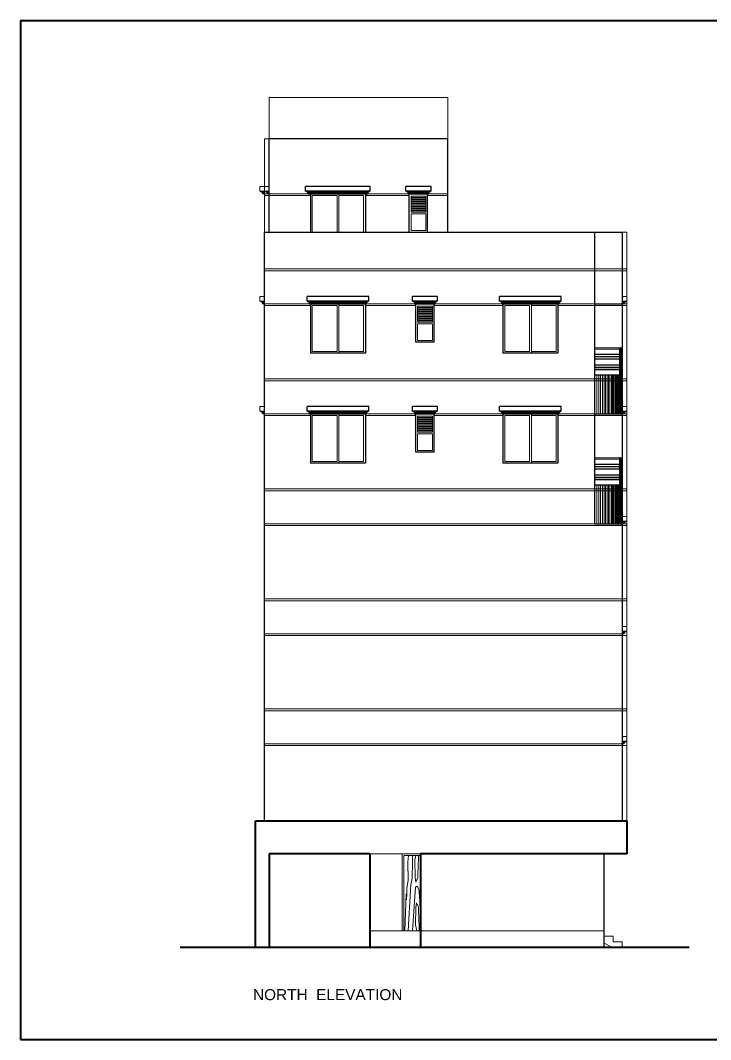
# Model space of a CAD drawing. Extents: x 56989 to 126435, y -562 to 4241.
# Drawn here: x 59458 to 60211, y 1133 to 2245 of the extents above; entities that cross this region are included whole.
import ezdxf
from ezdxf.enums import TextEntityAlignment as Align

# ---------------------------------------------------------------- set-up
doc = ezdxf.new("R2010")
doc.units = 0
doc.header["$MEASUREMENT"] = 0
for name, color, linetype, lineweight in [('cloumn', 1, 'CONTINUOUS', 30), ('COLOUM', 1, 'CONTINUOUS', 25), ('COLUMN', 10, 'CONTINUOUS', 25), ('DIM', 7, 'CONTINUOUS', 9), ('HASH', 253, 'CONTINUOUS', 9), ('HASH-1', 120, 'CONTINUOUS', 9), ('hatch', 8, 'CONTINUOUS', 9), ('L COL', 1, 'CONTINUOUS', 30), ('OUT-L', 3, 'CONTINUOUS', 15), ('RAIL', 14, 'CONTINUOUS', 13), ('RAILL', 14, 'CONTINUOUS', 9), ('SHEET', 184, 'CONTINUOUS', 40), ('TEXT', 5, 'CONTINUOUS', 15), ('WALL', 32, 'CONTINUOUS', 25), ('wall2', 250, 'CONTINUOUS', 9), ('WIMDOW', 4, 'CONTINUOUS', 9)]:
    doc.layers.add(name, color=color, linetype=linetype, lineweight=lineweight)
for name, color, linetype, lineweight, true_color in [('DOOR', 7, 'CONTINUOUS', 9, 0x6cf631), ('L WALL', 7, 'CONTINUOUS', 13, 0x424242), ('L-WALL', 7, 'CONTINUOUS', 13, 0x8f8f8f)]:
    doc.layers.add(name, color=color, linetype=linetype, lineweight=lineweight, true_color=true_color)
doc.styles.add('ARIAL', font='arial.ttf', dxfattribs={"width": 0.75})

msp = doc.modelspace()

# ---------------------------------------------------------------- linework, layer by layer
at = {"layer": 'cloumn', "ltscale": 50}
for p, q in [((60084.4, 2014.2), (60084.4, 1696.2)), ((60084.4, 1696.2), (60114.4, 1696.2)), ((60114.4, 1696.2), (60114.4, 1372.2))]:
    msp.add_line(p, q, dxfattribs=at)
at = {"layer": 'COLOUM', "ltscale": 0.25}
for p, q in [((59839.6, 2064.2), (59769.2, 2064.2)), ((59769.2, 2059.2), (59769.2, 2064.2)), ((59839.6, 2059.2), (59769.2, 2059.2)), ((59770.2, 2058.2), (59770.2, 2059.2)), ((59838.6, 2058.2), (59770.2, 2058.2)), ((59836.9, 2057.2), (59771.9, 2057.2)), ((59771.9, 2056.2), (59771.9, 2057.2)), ((59836.9, 2056.2), (59836.9, 2057.2)), ((59838.6, 2058.2), (59838.6, 2059.2)), ((59839.6, 2059.2), (59839.6, 2064.2)), ((59878.5, 2059.2), (59878.5, 2064.2)), ((59906, 2064.2), (59878.5, 2064.2)), ((59906, 2059.2), (59878.5, 2059.2)), ((59879.5, 2058.2), (59879.5, 2059.2)), ((59904.9, 2058.2), (59879.5, 2058.2)), ((59881.3, 2056.2), (59881.3, 2057.2)), ((59903.2, 2057.2), (59881.3, 2057.2)), ((59903.2, 2056.2), (59903.2, 2057.2)), ((59904.9, 2058.2), (59904.9, 2059.2)), ((59906, 2059.2), (59906, 2064.2)), ((59771.9, 2056.2), (59836.9, 2056.2)), ((59881.3, 2056.2), (59882.2, 2056.2)), ((59882.2, 2056.2), (59903.2, 2056.2)), ((60111.4, 1888.2), (60114.4, 1888.2)), ((60111.4, 1888.2), (60111.4, 1858.2)), ((60114.4, 1888.2), (60114.4, 1816.2)), ((60111.4, 1858.2), (60084.4, 1858.2)), ((60111.4, 1768.2), (60114.4, 1768.2)), ((60111.4, 1768.2), (60111.4, 1738.2)), ((60114.4, 1768.2), (60114.4, 1696.2)), ((60111.4, 1738.2), (60084.4, 1738.2))]:
    msp.add_line(p, q, dxfattribs=at)
at = {"layer": 'COLOUM', "ltscale": 50}
for p, q in [((60084.4, 2014.2), (60114.4, 2014.2)), ((60114.4, 2014.2), (60114.4, 1936.2)), ((60084.4, 1936.2), (60114.4, 1936.2)), ((60084.4, 1816.2), (60114.4, 1816.2))]:
    msp.add_line(p, q, dxfattribs=at)
at = {"layer": 'COLOUM', "ltscale": 0.25}
for centre, start, end in [((59772, 2058.2), 179.6745, 263.1037), ((59836.8, 2058.2), 276.8963, 0.3255), ((59881.4, 2058.2), 179.6745, 263.1037), ((59903.1, 2058.2), 276.8963, 0.3255)]:
    msp.add_arc(centre, 1, start, end, dxfattribs=at)
at = {"layer": 'COLUMN', "ltscale": 0.25}
for p, q in [((59924.4, 2116.2), (59729.4, 2116.2)), ((59729.4, 2014.2), (59729.4, 2116.2)), ((59924.4, 2014.2), (59924.4, 2116.2))]:
    msp.add_line(p, q, dxfattribs=at)
at = {"layer": 'DIM', "ltscale": 30}
for p, q in [((60084.4, 1888.2), (60111.6, 1888.2)), ((60084.4, 1768.2), (60111.6, 1768.2))]:
    msp.add_line(p, q, dxfattribs=at)
at = {"layer": 'DOOR', "ltscale": 10}
for p, q in [((60084.4, 1881.2), (60111.4, 1881.2)), ((60084.4, 1880.7), (60111.4, 1880.7)), ((60084.4, 1878.7), (60111.4, 1878.7)), ((60084.4, 1878.2), (60111.4, 1878.2)), ((60084.4, 1876.2), (60111.4, 1876.2)), ((60084.4, 1875.7), (60111.4, 1875.7)), ((60084.4, 1869.7), (60111.4, 1869.7)), ((60084.4, 1869.2), (60111.4, 1869.2)), ((60084.4, 1867.2), (60111.4, 1867.2)), ((60084.4, 1866.7), (60111.4, 1866.7)), ((60084.4, 1864.7), (60111.4, 1864.7)), ((60084.4, 1864.2), (60111.4, 1864.2)), ((60084.4, 1761.2), (60111.4, 1761.2)), ((60084.4, 1760.7), (60111.4, 1760.7)), ((60084.4, 1758.7), (60111.4, 1758.7)), ((60084.4, 1758.2), (60111.4, 1758.2)), ((60084.4, 1756.2), (60111.4, 1756.2)), ((60084.4, 1755.7), (60111.4, 1755.7)), ((60084.4, 1749.7), (60111.4, 1749.7)), ((60084.4, 1749.2), (60111.4, 1749.2)), ((60084.4, 1747.2), (60111.4, 1747.2)), ((60084.4, 1746.7), (60111.4, 1746.7)), ((60084.4, 1744.7), (60111.4, 1744.7)), ((60084.4, 1744.2), (60111.4, 1744.2))]:
    msp.add_line(p, q, dxfattribs=at)
at = {"layer": 'HASH', "ltscale": 0.25}
for p, q in [((60111.7, 1888.2), (60111.7, 1816.2)), ((60112.2, 1888.2), (60112.2, 1816.2)), ((60112.7, 1888.2), (60112.7, 1816.2)), ((60113.2, 1888.2), (60113.2, 1816.2)), ((60113.7, 1888.2), (60113.7, 1816.2)), ((60113.9, 1888.2), (60113.9, 1816.2)), ((60114.2, 1888.2), (60114.2, 1816.2)), ((60086.9, 1858.2), (60086.9, 1816.2)), ((60088.9, 1858.2), (60088.9, 1816.2)), ((60090.9, 1858.2), (60090.9, 1816.2)), ((60090.9, 1858.2), (60090.9, 1816.2)), ((60092.9, 1858.2), (60092.9, 1816.2)), ((60094.7, 1858.2), (60094.7, 1816.2)), ((60096.4, 1858.2), (60096.4, 1816.2)), ((60098.2, 1858.2), (60098.2, 1816.2)), ((60099.7, 1858.2), (60099.7, 1816.2)), ((60101.2, 1858.2), (60101.2, 1816.2)), ((60102.7, 1858.2), (60102.7, 1816.2)), ((60103.9, 1858.2), (60103.9, 1816.2)), ((60105.2, 1858.2), (60105.2, 1816.2)), ((60106.4, 1858.2), (60106.4, 1816.2)), ((60107.4, 1858.2), (60107.4, 1816.2)), ((60108.4, 1858.2), (60108.4, 1816.2)), ((60109.4, 1858.2), (60109.4, 1816.2)), ((60110.2, 1858.2), (60110.2, 1816.2)), ((60110.9, 1858.2), (60110.9, 1816.2)), ((60111.7, 1768.2), (60111.7, 1696.2)), ((60112.2, 1768.2), (60112.2, 1696.2)), ((60112.7, 1768.2), (60112.7, 1696.2)), ((60113.2, 1768.2), (60113.2, 1696.2)), ((60113.7, 1768.2), (60113.7, 1696.2)), ((60113.9, 1768.2), (60113.9, 1696.2)), ((60114.2, 1768.2), (60114.2, 1696.2)), ((60086.9, 1738.2), (60086.9, 1696.2)), ((60088.9, 1738.2), (60088.9, 1696.2)), ((60090.9, 1738.2), (60090.9, 1696.2)), ((60090.9, 1738.2), (60090.9, 1696.2)), ((60092.9, 1738.2), (60092.9, 1696.2)), ((60094.7, 1738.2), (60094.7, 1696.2)), ((60096.4, 1738.2), (60096.4, 1696.2)), ((60098.2, 1738.2), (60098.2, 1696.2)), ((60099.7, 1738.2), (60099.7, 1696.2)), ((60101.2, 1738.2), (60101.2, 1696.2)), ((60102.7, 1738.2), (60102.7, 1696.2)), ((60103.9, 1738.2), (60103.9, 1696.2)), ((60105.2, 1738.2), (60105.2, 1696.2)), ((60106.4, 1738.2), (60106.4, 1696.2)), ((60107.4, 1738.2), (60107.4, 1696.2)), ((60108.4, 1738.2), (60108.4, 1696.2)), ((60109.4, 1738.2), (60109.4, 1696.2)), ((60110.2, 1738.2), (60110.2, 1696.2)), ((60110.9, 1738.2), (60110.9, 1696.2))]:
    msp.add_line(p, q, dxfattribs=at)
at = {"layer": 'HASH-1'}
for p, q in [((60114.4, 2014.2), (60119.4, 2014.2)), ((60119.4, 1944.2), (60119.4, 2014.2)), ((60119.4, 1824.2), (60119.4, 1939.2)), ((60119.4, 1704.2), (60119.4, 1819.2)), ((60119.4, 1584.2), (60119.4, 1699.2)), ((60119.4, 1464.2), (60119.4, 1579.2)), ((60119.4, 1459.2), (60119.4, 1372.2))]:
    msp.add_line(p, q, dxfattribs=at)
at = {"layer": 'hatch', "elevation": 0}
for points in [[(59881.5, 1334.2), (59880.6, 1326.9), (59880.9, 1307.2), (59879.6, 1298.6), (59879.6, 1292.7), (59879.2, 1285.8), (59879, 1292.5), (59877.5, 1252.2)], [(59881, 1252.2), (59883.7, 1296.6), (59884, 1302.4), (59885.3, 1309.4), (59885.7, 1327.1), (59885.7, 1334.2)], [(59889.4, 1334.2), (59888.4, 1329.4), (59888.6, 1310.8), (59888.9, 1307.7), (59889.5, 1305.3), (59889.5, 1305.3), (59891.7, 1310.2), (59892, 1325.7), (59892.3, 1328.3), (59892.3, 1334.2)], [(59885.9, 1252.2), (59889, 1299.8), (59890.7, 1300.9), (59890.7, 1300.9), (59892.8, 1297.5), (59893.3, 1290.6), (59893.3, 1290.6), (59894.4, 1267.4)], [(59890.5, 1252.2), (59889.1, 1258.6), (59889.3, 1277.2), (59889.6, 1280.4), (59890.2, 1282.7), (59890.2, 1282.7), (59892.4, 1277.9), (59892.7, 1262.4), (59893, 1259.7), (59893, 1252.2)]]:
    msp.add_lwpolyline(points, dxfattribs=at)
at = {"layer": 'L COL', "ltscale": 0.25}
for p, q in [((59724.4, 2014.2), (60084.4, 2014.2)), ((59838.1, 1944.2), (59770.7, 1944.2)), ((59770.7, 1939.2), (59770.7, 1944.2)), ((59838.1, 1939.2), (59770.7, 1939.2)), ((59771.7, 1938.2), (59771.7, 1939.2)), ((59837.1, 1938.2), (59771.7, 1938.2)), ((59835.4, 1937.2), (59773.4, 1937.2)), ((59773.4, 1936.2), (59773.4, 1937.2)), ((59773.4, 1936.2), (59835.4, 1936.2)), ((59835.4, 1936.2), (59835.4, 1937.2)), ((59837.1, 1938.2), (59837.1, 1939.2)), ((59838.1, 1939.2), (59838.1, 1944.2)), ((59885.6, 1939.2), (59885.6, 1944.2)), ((59913.1, 1944.2), (59885.6, 1944.2)), ((59913.1, 1939.2), (59885.6, 1939.2)), ((59886.7, 1938.2), (59886.7, 1939.2)), ((59912.1, 1938.2), (59886.7, 1938.2)), ((59888.4, 1936.2), (59888.4, 1937.2)), ((59910.3, 1937.2), (59888.4, 1937.2)), ((59888.4, 1936.2), (59910.3, 1936.2)), ((59910.3, 1936.2), (59910.3, 1937.2)), ((59912.1, 1938.2), (59912.1, 1939.2)), ((59913.1, 1939.2), (59913.1, 1944.2)), ((60048.1, 1944.2), (59980.7, 1944.2)), ((59980.7, 1939.2), (59980.7, 1944.2)), ((60048.1, 1939.2), (59980.7, 1939.2)), ((59981.7, 1938.2), (59981.7, 1939.2)), ((60047.1, 1938.2), (59981.7, 1938.2)), ((60045.4, 1937.2), (59983.4, 1937.2)), ((59983.4, 1936.2), (59983.4, 1937.2)), ((59983.4, 1936.2), (60045.4, 1936.2)), ((60045.4, 1936.2), (60045.4, 1937.2)), ((60047.1, 1938.2), (60047.1, 1939.2)), ((60048.1, 1939.2), (60048.1, 1944.2)), ((59838.1, 1824.2), (59770.7, 1824.2)), ((59770.7, 1819.2), (59770.7, 1824.2)), ((59838.1, 1819.2), (59838.1, 1824.2)), ((59885.6, 1819.2), (59885.6, 1824.2)), ((59913.1, 1824.2), (59885.6, 1824.2)), ((59913.1, 1819.2), (59913.1, 1824.2)), ((60048.1, 1824.2), (59980.7, 1824.2)), ((59980.7, 1819.2), (59980.7, 1824.2)), ((60048.1, 1819.2), (60048.1, 1824.2)), ((59838.1, 1819.2), (59770.7, 1819.2)), ((59771.7, 1818.2), (59771.7, 1819.2)), ((59837.1, 1818.2), (59771.7, 1818.2)), ((59835.4, 1817.2), (59773.4, 1817.2)), ((59773.4, 1816.2), (59773.4, 1817.2)), ((59773.4, 1816.2), (59835.4, 1816.2)), ((59835.4, 1816.2), (59835.4, 1817.2)), ((59837.1, 1818.2), (59837.1, 1819.2)), ((59913.1, 1819.2), (59885.6, 1819.2)), ((59886.7, 1818.2), (59886.7, 1819.2)), ((59912.1, 1818.2), (59886.7, 1818.2)), ((59888.4, 1816.2), (59888.4, 1817.2)), ((59910.3, 1817.2), (59888.4, 1817.2)), ((59888.4, 1816.2), (59910.3, 1816.2)), ((59910.3, 1816.2), (59910.3, 1817.2)), ((59912.1, 1818.2), (59912.1, 1819.2)), ((60048.1, 1819.2), (59980.7, 1819.2)), ((59981.7, 1818.2), (59981.7, 1819.2)), ((60047.1, 1818.2), (59981.7, 1818.2)), ((60045.4, 1817.2), (59983.4, 1817.2)), ((59983.4, 1816.2), (59983.4, 1817.2)), ((59983.4, 1816.2), (60045.4, 1816.2)), ((60045.4, 1816.2), (60045.4, 1817.2)), ((60047.1, 1818.2), (60047.1, 1819.2))]:
    msp.add_line(p, q, dxfattribs=at)
at = {"layer": 'L COL', "ltscale": 50}
msp.add_line((59724.4, 1372.2), (59724.4, 2014.2), dxfattribs=at)
at = {"layer": 'L COL', "ltscale": 0.25}
for centre, start, end in [((59773.5, 1938.2), 179.6745, 263.1037), ((59835.3, 1938.2), 276.8963, 0.3255), ((59888.5, 1938.2), 179.6745, 263.1037), ((59910.2, 1938.2), 276.8963, 0.3255), ((59983.5, 1938.2), 179.6745, 263.1037), ((60045.3, 1938.2), 276.8963, 0.3255), ((59773.5, 1818.2), 179.6745, 263.1037), ((59835.3, 1818.2), 276.8963, 0.3255), ((59888.5, 1818.2), 179.6745, 263.1037), ((59910.2, 1818.2), 276.8963, 0.3255), ((59983.5, 1818.2), 179.6745, 263.1037), ((60045.3, 1818.2), 276.8963, 0.3255)]:
    msp.add_arc(centre, 1, start, end, dxfattribs=at)
at = {"layer": 'L WALL', "ltscale": 50}
for p, q in [((59773.4, 2056.2), (59724.4, 2056.2)), ((59774.4, 2054.2), (59724.4, 2054.2)), ((59882.2, 2054.2), (59834.4, 2054.2)), ((59881.3, 2056.2), (59835.4, 2056.2)), ((59924.4, 2054.2), (59902.2, 2054.2)), ((59924.4, 2056.2), (59903.2, 2056.2)), ((60119.4, 1974.2), (59724.4, 1974.2)), ((60119.4, 1972.2), (59724.4, 1972.2)), ((59773.4, 1936.2), (59724.4, 1936.2)), ((59888.4, 1936.2), (59835.4, 1936.2)), ((59983.4, 1936.2), (59910.3, 1936.2)), ((60084.4, 1936.2), (60045.4, 1936.2)), ((60116.7, 1936.2), (60119.4, 1936.2)), ((59774.4, 1934.2), (59724.4, 1934.2)), ((59889.4, 1934.2), (59834.4, 1934.2)), ((59984.4, 1934.2), (59909.4, 1934.2)), ((60119.4, 1934.2), (60044.4, 1934.2)), ((60119.4, 1854.2), (59724.4, 1854.2)), ((60119.4, 1852.2), (59724.4, 1852.2)), ((59773.4, 1816.2), (59724.4, 1816.2)), ((59774.4, 1814.2), (59724.4, 1814.2)), ((59889.4, 1814.2), (59834.4, 1814.2)), ((59888.4, 1816.2), (59835.4, 1816.2)), ((59984.4, 1814.2), (59909.4, 1814.2)), ((59983.4, 1816.2), (59910.3, 1816.2)), ((60119.4, 1814.2), (60044.4, 1814.2)), ((60084.4, 1816.2), (60045.4, 1816.2)), ((60116.7, 1816.2), (60119.4, 1816.2)), ((60119.4, 1734.2), (59724.4, 1734.2)), ((60119.4, 1732.2), (59724.4, 1732.2)), ((60084.4, 1696.2), (59724.4, 1696.2)), ((60119.4, 1694.2), (59724.4, 1694.2)), ((60116.7, 1696.2), (60119.4, 1696.2)), ((60119.4, 1614.2), (59724.4, 1614.2)), ((60119.4, 1612.2), (59724.4, 1612.2)), ((60114.4, 1576.2), (59724.4, 1576.2)), ((60119.4, 1574.2), (59724.4, 1574.2)), ((60119.4, 1494.2), (59724.4, 1494.2)), ((60119.4, 1492.2), (59724.4, 1492.2)), ((60114.4, 1456.2), (59724.4, 1456.2)), ((60119.4, 1454.2), (59724.4, 1454.2)), ((60094.6, 1246.2), (60104.6, 1246.2)), ((60104.6, 1240.2), (60104.6, 1246.2)), ((60104.6, 1240.2), (60114.6, 1240.2)), ((60114.6, 1240.2), (60114.6, 1234.2))]:
    msp.add_line(p, q, dxfattribs=at)
at = {"layer": 'L WALL'}
msp.add_line((59839.4, 1252.2), (60094.6, 1252.2), dxfattribs=at)
at = {"layer": 'L-WALL', "ltscale": 0.25}
for p, q in [((59724.4, 2064.2), (59719.4, 2064.2)), ((59719.4, 2059.2), (59719.4, 2064.2)), ((59724.4, 2059.2), (59719.4, 2059.2)), ((59720.4, 2058.2), (59720.4, 2059.2)), ((59724.4, 2058.2), (59720.4, 2058.2)), ((59724.4, 2057.2), (59722.1, 2057.2)), ((59722.1, 2056.2), (59722.1, 2057.2)), ((59729.4, 2064.2), (59724.4, 2064.2)), ((59724.4, 2059.2), (59724.4, 2064.2)), ((59729.4, 2059.2), (59724.4, 2059.2)), ((59725.4, 2058.2), (59725.4, 2059.2)), ((59729.4, 2058.2), (59725.4, 2058.2)), ((59729.4, 2057.2), (59727.1, 2057.2)), ((59727.1, 2056.2), (59727.1, 2057.2)), ((59722.1, 2056.2), (59724.4, 2056.2)), ((59727.1, 2056.2), (59729.4, 2056.2)), ((59719.4, 1944.2), (59719.4, 1939.2)), ((59719.4, 1939.2), (59724.4, 1939.2)), ((59720.4, 1938.2), (59724.4, 1938.2)), ((59722.1, 1937.2), (59724.4, 1937.2)), ((59724.4, 1936.2), (59722.1, 1936.2)), ((60119.4, 1939.2), (60114.4, 1939.2)), ((60118.4, 1938.2), (60114.4, 1938.2)), ((60116.7, 1937.2), (60114.4, 1937.2)), ((60114.4, 1936.2), (60116.7, 1936.2)), ((60119.4, 1944.2), (60119.4, 1939.2)), ((59719.4, 1824.2), (59719.4, 1819.2)), ((60119.4, 1824.2), (60119.4, 1819.2)), ((59719.4, 1819.2), (59724.4, 1819.2)), ((59720.4, 1818.2), (59724.4, 1818.2)), ((59722.1, 1817.2), (59724.4, 1817.2)), ((59724.4, 1816.2), (59722.1, 1816.2)), ((60119.4, 1819.2), (60114.4, 1819.2)), ((60118.4, 1818.2), (60114.4, 1818.2)), ((60116.7, 1817.2), (60114.4, 1817.2)), ((60114.4, 1816.2), (60116.7, 1816.2)), ((60119.4, 1704.2), (60119.4, 1699.2)), ((60119.4, 1699.2), (60114.4, 1699.2)), ((60118.4, 1698.2), (60114.4, 1698.2)), ((60116.7, 1697.2), (60114.4, 1697.2)), ((60114.4, 1696.2), (60116.7, 1696.2)), ((60119.4, 1579.2), (60114.4, 1579.2)), ((60119.4, 1584.2), (60119.4, 1579.2)), ((60118.4, 1578.2), (60114.4, 1578.2)), ((60116.7, 1577.2), (60114.4, 1577.2)), ((60114.4, 1576.2), (60116.7, 1576.2)), ((60119.4, 1459.2), (60114.4, 1459.2)), ((60118.4, 1458.2), (60114.4, 1458.2)), ((60116.7, 1457.2), (60114.4, 1457.2)), ((60119.4, 1464.2), (60119.4, 1459.2)), ((60114.4, 1456.2), (60116.7, 1456.2))]:
    msp.add_line(p, q, dxfattribs=at)
at = {"layer": 'L-WALL', "ltscale": 50}
for p, q in [((59719.4, 1944.2), (59724.4, 1944.2)), ((59720.4, 1938.2), (59720.4, 1939.2)), ((59722.1, 1937.2), (59722.1, 1936.2)), ((60119.4, 1944.2), (60114.4, 1944.2)), ((60116.7, 1937.2), (60116.7, 1936.2)), ((60118.4, 1938.2), (60118.4, 1939.2)), ((59719.4, 1824.2), (59724.4, 1824.2)), ((60119.4, 1824.2), (60114.4, 1824.2)), ((59720.4, 1818.2), (59720.4, 1819.2)), ((59722.1, 1817.2), (59722.1, 1816.2)), ((60116.7, 1817.2), (60116.7, 1816.2)), ((60118.4, 1818.2), (60118.4, 1819.2)), ((60119.4, 1704.2), (60114.4, 1704.2)), ((60116.7, 1697.2), (60116.7, 1696.2)), ((60118.4, 1698.2), (60118.4, 1699.2)), ((60119.4, 1584.2), (60114.4, 1584.2)), ((60118.4, 1578.2), (60118.4, 1579.2)), ((60116.7, 1577.2), (60116.7, 1576.2)), ((60119.4, 1464.2), (60114.4, 1464.2)), ((60116.7, 1457.2), (60116.7, 1456.2)), ((60118.4, 1458.2), (60118.4, 1459.2))]:
    msp.add_line(p, q, dxfattribs=at)
at = {"layer": 'L-WALL', "ltscale": 0.25}
for centre, start, end in [((59722.3, 2058.2), 179.6745, 263.1037), ((59727.3, 2058.2), 179.6745, 263.1037), ((59722.3, 1938.2), 179.6745, 263.1037), ((60116.6, 1938.2), 276.8963, 0.3255), ((59722.3, 1818.2), 179.6745, 263.1037), ((60116.6, 1818.2), 276.8963, 0.3255), ((60116.6, 1698.2), 276.8963, 0.3255), ((60116.6, 1578.2), 276.8963, 0.3255), ((60116.6, 1458.2), 276.8963, 0.3255)]:
    msp.add_arc(centre, 1, start, end, dxfattribs=at)
at = {"layer": 'OUT-L', "ltscale": 50}
for p in [(59729.4, 2116.2), (59724.4, 2014.2)]:
    msp.add_line(p, (59724.4, 2116.2), dxfattribs=at)
at = {"layer": 'RAIL', "ltscale": 50}
msp.add_line((60102.9, 1234.2), (60094.6, 1239.2), dxfattribs=at)
at = {"layer": 'RAILL', "linetype": 'ByBlock', "ltscale": 0.25}
for p, q in [((59729.4, 2161.2), (59924.4, 2161.2)), ((59729.4, 2116.2), (59729.4, 2161.2)), ((59924.4, 2161.2), (59924.4, 2116.2))]:
    msp.add_line(p, q, dxfattribs=at)
at = {"layer": 'RAILL', "ltscale": 10}
for p, q in [((60111.4, 1888.2, 138), (60084.4, 1888.2, 62.1)), ((60111.4, 1886.8, 234.6), (60084.4, 1886.8, 132.5)), ((60111.4, 1768.2, 138), (60084.4, 1768.2, 62.1)), ((60111.4, 1766.8, 234.6), (60084.4, 1766.8, 132.5))]:
    msp.add_line(p, q, dxfattribs=at)
at = {"layer": 'SHEET', "linetype": 'Continuous'}
for p, q in [((59458, 2245.4), (59458, 1133.4)), ((59458, 2245.4), (60963.9, 2245.4)), ((59458, 1133.4), (60963.9, 1133.4)), ((59458, 1133.4), (60963.9, 1133.4))]:
    msp.add_line(p, q, dxfattribs=at)
at = {"layer": 'SHEET', "ltscale": 0.25}
for p, q in [((59714.4, 1234.2), (59714.4, 1372.2)), ((59714.4, 1372.2), (60119.4, 1372.2)), ((60119.4, 1372.2), (60119.4, 1336.2)), ((59839.4, 1336.2), (59729.4, 1336.2)), ((59729.4, 1336.2), (59729.4, 1234.2)), ((59839.4, 1336.2), (59839.4, 1234.2)), ((60119.4, 1336.2), (59894.4, 1336.2)), ((59894.4, 1336.2), (59894.4, 1234.2))]:
    msp.add_line(p, q, dxfattribs=at)
at = {"layer": 'SHEET', "ltscale": 30}
msp.add_line((59632.4, 1234.2), (60187.7, 1234.2), dxfattribs=at)
at = {"layer": 'WALL'}
for p, q in [((59774.4, 2056.2), (59774.4, 2014.2)), ((59834.4, 2056.2), (59834.4, 2014.2)), ((59882.2, 2014.2), (59882.2, 2056.2)), ((59902.2, 2014.2), (59902.2, 2056.2)), ((59774.4, 1936.2), (59774.4, 1882.2)), ((59834.4, 1936.2), (59834.4, 1882.2)), ((59889.4, 1894.2), (59889.4, 1936.2)), ((59909.4, 1894.2), (59909.4, 1936.2)), ((59984.4, 1936.2), (59984.4, 1882.2)), ((60044.4, 1936.2), (60044.4, 1882.2)), ((60114.4, 1936.2), (60114.4, 1888.2)), ((59909.4, 1894.2), (59889.4, 1894.2)), ((59834.4, 1882.2), (59774.4, 1882.2)), ((60044.4, 1882.2), (59984.4, 1882.2)), ((59774.4, 1816.2), (59774.4, 1762.2)), ((59834.4, 1816.2), (59834.4, 1762.2)), ((59889.4, 1774.2), (59889.4, 1816.2)), ((59909.4, 1774.2), (59909.4, 1816.2)), ((59984.4, 1816.2), (59984.4, 1762.2)), ((60044.4, 1816.2), (60044.4, 1762.2)), ((60114.4, 1816.2), (60114.4, 1768.2)), ((59909.4, 1774.2), (59889.4, 1774.2)), ((59834.4, 1762.2), (59774.4, 1762.2)), ((60044.4, 1762.2), (59984.4, 1762.2))]:
    msp.add_line(p, q, dxfattribs=at)
at = {"layer": 'WALL', "ltscale": 0.25}
msp.add_line((60094.6, 1336.2), (60094.6, 1234.2), dxfattribs=at)
at = {"layer": 'wall2'}
for p, q in [((59894.4, 1336.2), (59839.4, 1336.2)), ((59874.4, 1252.2), (59874.4, 1336.2))]:
    msp.add_line(p, q, dxfattribs=at)
at = {"layer": 'WIMDOW', "ltscale": 10}
for p, q in [((59776.4, 2054.2), (59776.4, 2014.2)), ((59803.5, 2054.2), (59776.4, 2054.2)), ((59803.5, 2054.2), (59803.5, 2014.2)), ((59805.5, 2056.2), (59805.5, 2014.2)), ((59832.4, 2054.2), (59805.5, 2054.2)), ((59832.4, 2054.2), (59832.4, 2014.2)), ((59884.3, 2053.7), (59884.3, 2036.3)), ((59884.3, 2053.7), (59900.2, 2053.7)), ((59884.3, 2052.2), (59900.2, 2052.2)), ((59884.3, 2051.7), (59900.2, 2051.7)), ((59884.3, 2050.2), (59900.2, 2050.2)), ((59884.3, 2049.7), (59900.2, 2049.7)), ((59884.3, 2048.2), (59900.2, 2048.2)), ((59884.3, 2047.7), (59900.2, 2047.7)), ((59884.3, 2046.2), (59900.2, 2046.2)), ((59900.2, 2053.7), (59900.2, 2036.3)), ((59884.3, 2045.7), (59900.2, 2045.7)), ((59884.3, 2044.2), (59900.2, 2044.2)), ((59884.3, 2043.7), (59900.2, 2043.7)), ((59884.3, 2042.2), (59900.2, 2042.2)), ((59884.3, 2041.7), (59900.2, 2041.7)), ((59884.3, 2040.2), (59900.2, 2040.2)), ((59884.3, 2039.7), (59900.2, 2039.7)), ((59884.3, 2038.2), (59900.2, 2038.2)), ((59884.3, 2037.7), (59900.2, 2037.7)), ((59884.3, 2036.3), (59900.2, 2036.3)), ((59900.2, 2036.3), (59884.3, 2036.3)), ((59900.2, 2034.3), (59884.3, 2034.3)), ((59884.3, 2016.3), (59884.3, 2034.3)), ((59900.2, 2016.3), (59900.2, 2034.3)), ((59900.2, 2016.3), (59884.3, 2016.3)), ((59805.5, 1936.2), (59805.5, 1882.2)), ((60015.5, 1936.2), (60015.5, 1882.2)), ((59776.4, 1934.2), (59776.4, 1884.2)), ((59803.5, 1934.2), (59776.4, 1934.2)), ((59803.5, 1934.2), (59803.5, 1884.2)), ((59832.4, 1934.2), (59805.5, 1934.2)), ((59832.4, 1934.2), (59832.4, 1884.2)), ((59891.4, 1933.7), (59891.4, 1916.3)), ((59891.4, 1933.7), (59907.4, 1933.7)), ((59891.4, 1932.2), (59907.4, 1932.2)), ((59891.4, 1931.7), (59907.4, 1931.7)), ((59891.4, 1930.2), (59907.4, 1930.2)), ((59891.4, 1929.7), (59907.4, 1929.7)), ((59891.4, 1928.2), (59907.4, 1928.2)), ((59891.4, 1927.7), (59907.4, 1927.7)), ((59891.4, 1926.2), (59907.4, 1926.2)), ((59891.4, 1925.7), (59907.4, 1925.7)), ((59891.4, 1924.2), (59907.4, 1924.2)), ((59891.4, 1923.7), (59907.4, 1923.7)), ((59907.4, 1933.7), (59907.4, 1916.3)), ((59986.4, 1934.2), (59986.4, 1884.2)), ((60013.5, 1934.2), (59986.4, 1934.2)), ((60013.5, 1934.2), (60013.5, 1884.2)), ((60042.4, 1934.2), (60015.5, 1934.2)), ((60042.4, 1934.2), (60042.4, 1884.2)), ((59891.4, 1922.2), (59907.4, 1922.2)), ((59891.4, 1921.7), (59907.4, 1921.7)), ((59891.4, 1920.2), (59907.4, 1920.2)), ((59891.4, 1919.7), (59907.4, 1919.7)), ((59891.4, 1918.2), (59907.4, 1918.2)), ((59891.4, 1917.7), (59907.4, 1917.7)), ((59891.4, 1916.3), (59907.4, 1916.3)), ((59907.4, 1916.3), (59891.4, 1916.3)), ((59907.4, 1914.3), (59891.4, 1914.3)), ((59891.4, 1896.3), (59891.4, 1914.3)), ((59907.4, 1896.3), (59907.4, 1914.3)), ((59907.4, 1896.3), (59891.4, 1896.3)), ((59803.5, 1884.2), (59776.4, 1884.2)), ((59832.4, 1884.2), (59805.5, 1884.2)), ((60013.5, 1884.2), (59986.4, 1884.2)), ((60042.4, 1884.2), (60015.5, 1884.2)), ((59776.4, 1814.2), (59776.4, 1764.2)), ((59803.5, 1814.2), (59776.4, 1814.2)), ((59803.5, 1814.2), (59803.5, 1764.2)), ((59805.5, 1816.2), (59805.5, 1762.2)), ((59832.4, 1814.2), (59805.5, 1814.2)), ((59832.4, 1814.2), (59832.4, 1764.2)), ((59891.4, 1813.7), (59891.4, 1796.3)), ((59891.4, 1813.7), (59907.4, 1813.7)), ((59907.4, 1813.7), (59907.4, 1796.3)), ((59986.4, 1814.2), (59986.4, 1764.2)), ((60013.5, 1814.2), (59986.4, 1814.2)), ((60013.5, 1814.2), (60013.5, 1764.2)), ((60015.5, 1816.2), (60015.5, 1762.2)), ((60042.4, 1814.2), (60015.5, 1814.2)), ((60042.4, 1814.2), (60042.4, 1764.2)), ((59891.4, 1812.2), (59907.4, 1812.2)), ((59891.4, 1811.7), (59907.4, 1811.7)), ((59891.4, 1810.2), (59907.4, 1810.2)), ((59891.4, 1809.7), (59907.4, 1809.7)), ((59891.4, 1808.2), (59907.4, 1808.2)), ((59891.4, 1807.7), (59907.4, 1807.7)), ((59891.4, 1806.2), (59907.4, 1806.2)), ((59891.4, 1805.7), (59907.4, 1805.7)), ((59891.4, 1804.2), (59907.4, 1804.2)), ((59891.4, 1803.7), (59907.4, 1803.7)), ((59891.4, 1802.2), (59907.4, 1802.2)), ((59891.4, 1801.7), (59907.4, 1801.7)), ((59891.4, 1800.2), (59907.4, 1800.2)), ((59891.4, 1799.7), (59907.4, 1799.7)), ((59891.4, 1798.2), (59907.4, 1798.2)), ((59891.4, 1797.7), (59907.4, 1797.7)), ((59891.4, 1796.3), (59907.4, 1796.3)), ((59907.4, 1796.3), (59891.4, 1796.3)), ((59907.4, 1794.3), (59891.4, 1794.3)), ((59891.4, 1776.3), (59891.4, 1794.3)), ((59907.4, 1776.3), (59907.4, 1794.3)), ((59907.4, 1776.3), (59891.4, 1776.3)), ((59803.5, 1764.2), (59776.4, 1764.2)), ((59832.4, 1764.2), (59805.5, 1764.2)), ((60013.5, 1764.2), (59986.4, 1764.2)), ((60042.4, 1764.2), (60015.5, 1764.2)), ((59876.4, 1334.2), (59894.4, 1334.2)), ((59876.4, 1334.2), (59876.4, 1252.2))]:
    msp.add_line(p, q, dxfattribs=at)

# ---------------------------------------------------------------- texts
at = {"layer": 'TEXT', "style": 'ARIAL'}
msp.add_text('NORTH  ELEVATION ', height=12, dxfattribs=at).set_placement((59795.6, 1176.5), align=Align.CENTER)

doc.saveas('drawing.dxf')
